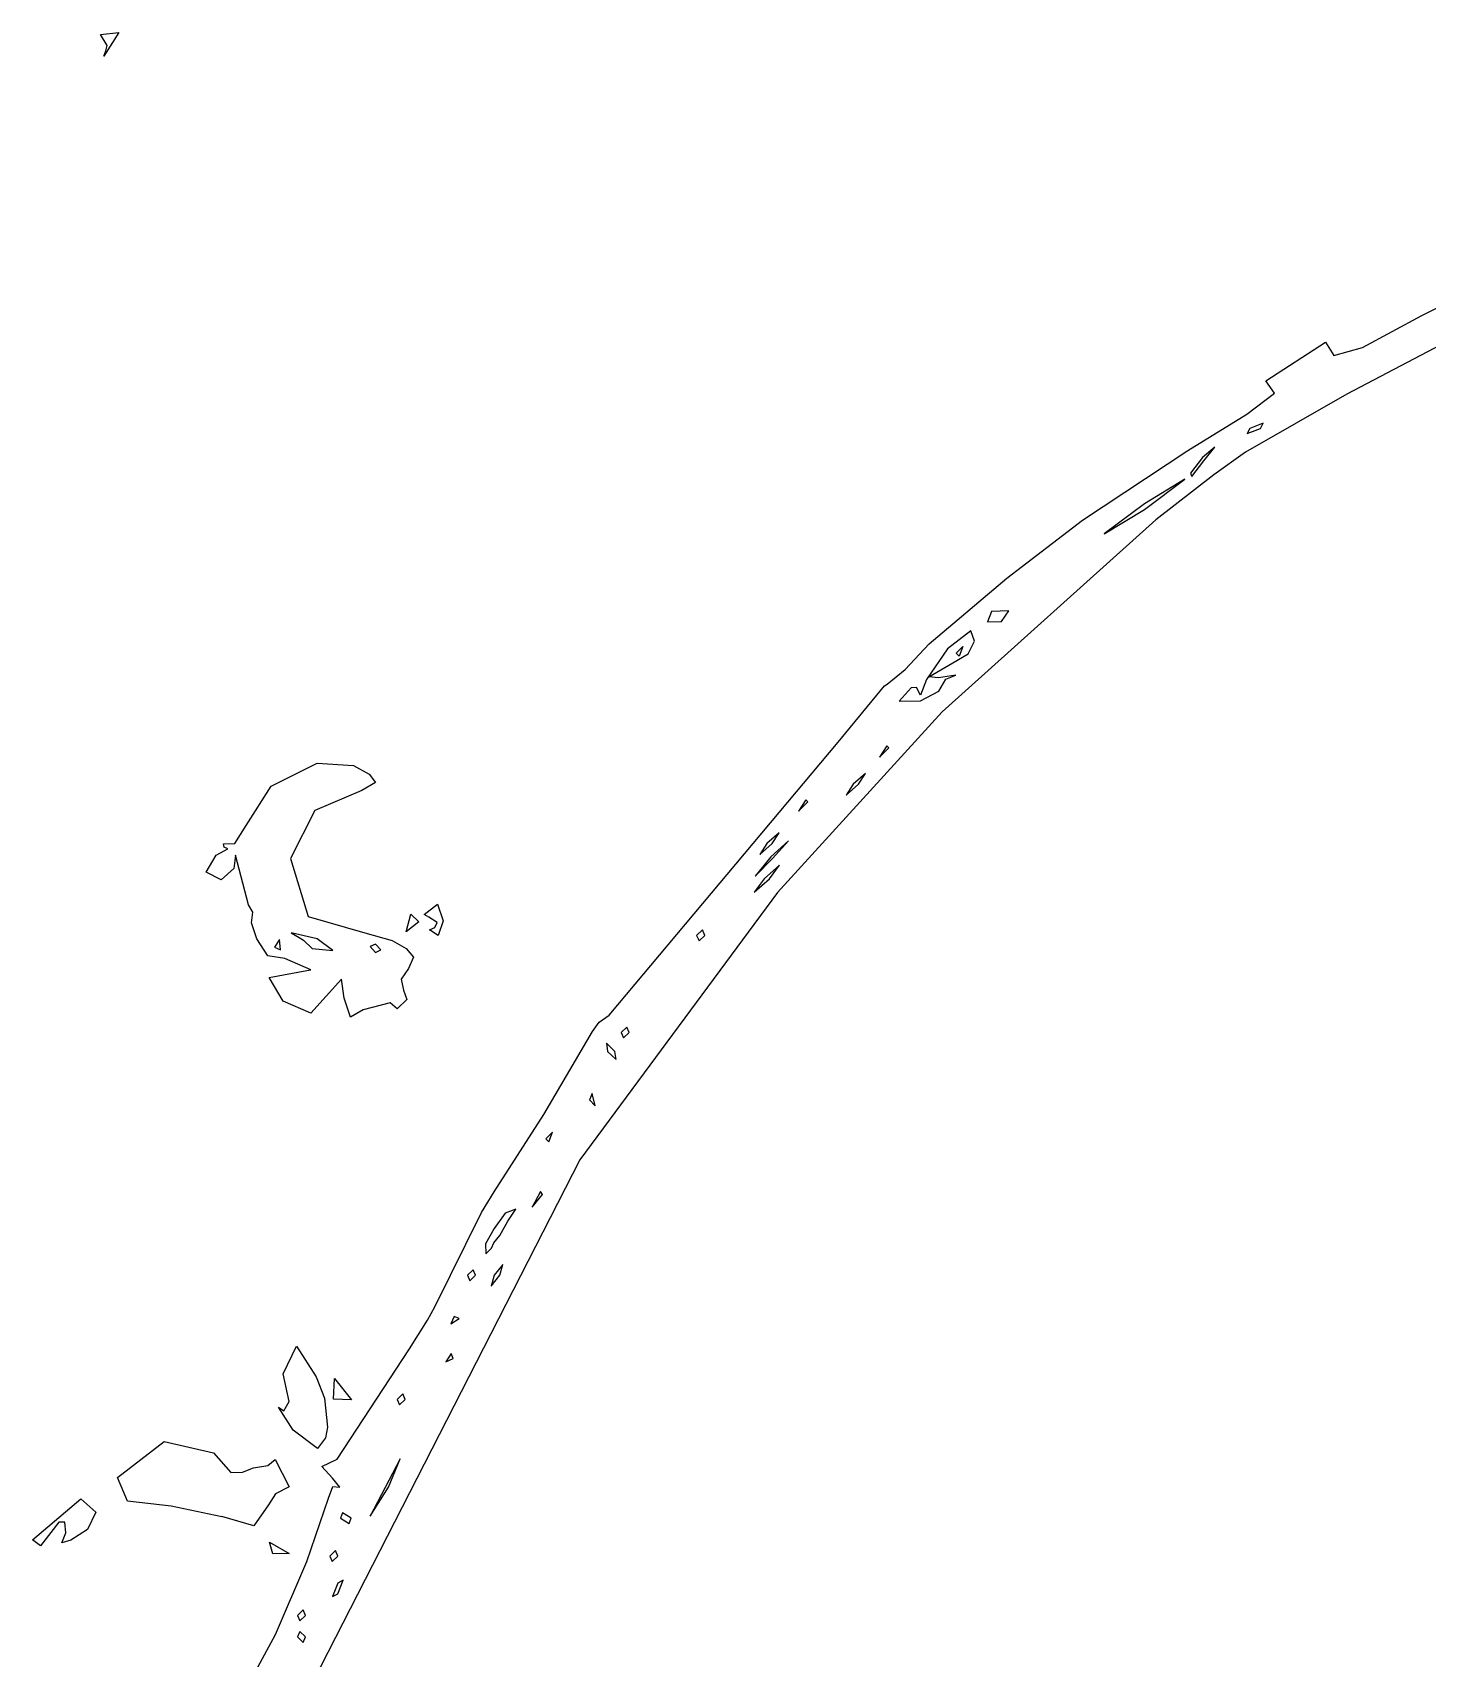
# Model space of a CAD drawing. Extents: x 0.2 to 67.3, y 0 to 43.3.
# Drawn here: x 8.57 to 17.05, y 25.89 to 35.78 of the extents above; entities that cross this region are included whole.
import ezdxf

# ---------------------------------------------------------------- set-up
doc = ezdxf.new("R2010")
doc.units = 0

msp = doc.modelspace()

# ---------------------------------------------------------------- linework, layer by layer
at = {"layer": 'Image'}
for p, q in [((8.986553, 35.763801), (9.098426, 35.775971)), ((9.027559, 35.697681), (8.986553, 35.763801)), ((9.098426, 35.775971), (9.00714, 35.633017)), ((9.019357, 35.665376), (9.027559, 35.697681)), ((9.00714, 35.633017), (9.019359, 35.665296)), ((9.019359, 35.665296), (9.019357, 35.665376)), ((17.019636, 34.055547), (18.235045, 34.671496)), ((16.660405, 33.86129), (17.019636, 34.055547)), ((17.216986, 33.91881), (16.564435, 33.577048)), ((16.072357, 33.657323), (16.434473, 33.893119)), ((16.434473, 33.893119), (16.485685, 33.812448)), ((16.485685, 33.812448), (16.660405, 33.86129)), ((16.124032, 33.583716), (16.072357, 33.657323)), ((16.564435, 33.577048), (15.947807, 33.22428)), ((15.957086, 33.456161), (16.124032, 33.583716)), ((15.598425, 33.235128), (15.957086, 33.456161)), ((15.973937, 33.369166), (15.957536, 33.337363)), ((15.957536, 33.337363), (16.039548, 33.369166)), ((16.055949, 33.400969), (15.973937, 33.369166)), ((16.039548, 33.369166), (16.055949, 33.400969)), ((16.039548, 33.369166), (16.039548, 33.369166)), ((14.957801, 32.810552), (15.598425, 33.235128)), ((15.760708, 33.254363), (15.686898, 33.191869)), ((15.695449, 33.172342), (15.760708, 33.254363)), ((15.947807, 33.22428), (15.754833, 33.087014)), ((15.686898, 33.191869), (15.613088, 33.096169)), ((15.621639, 33.07659), (15.695449, 33.172263)), ((15.695449, 33.172263), (15.695449, 33.172342)), ((15.580283, 33.059418), (15.334248, 32.909797)), ((15.334248, 32.876988), (15.580283, 33.059418)), ((15.754833, 33.087014), (15.403724, 32.814176)), ((15.580283, 33.059418), (15.580283, 33.059418)), ((15.613088, 33.096169), (15.621639, 33.07659)), ((15.334248, 32.909797), (15.088214, 32.727367)), ((15.088214, 32.727367), (15.334248, 32.876988)), ((15.403724, 32.814176), (14.104088, 31.645857)), ((14.496348, 32.457915), (14.957801, 32.810552)), ((14.025219, 32.059321), (14.496348, 32.457915)), ((14.403315, 32.256832), (14.380232, 32.192406)), ((14.510075, 32.260272), (14.403315, 32.256832)), ((14.464325, 32.195317), (14.510075, 32.260245)), ((14.510075, 32.260245), (14.510075, 32.260272)), ((14.279239, 32.139146), (14.136459, 32.02945)), ((14.301083, 32.075355), (14.279239, 32.139146)), ((14.380232, 32.192406), (14.464325, 32.195317)), ((13.879444, 31.902265), (14.025219, 32.059321)), ((14.188202, 32.002859), (14.228965, 32.04334)), ((14.228965, 32.04334), (14.206565, 31.984497)), ((14.262314, 31.99844), (14.301083, 32.075355)), ((14.136459, 32.02945), (14.008157, 31.842813)), ((14.023862, 31.859323), (14.169692, 31.942852)), ((14.169692, 31.942852), (14.262314, 31.99844)), ((14.188201, 32.002753), (14.188202, 32.002859)), ((14.206565, 31.984497), (14.188201, 32.002753)), ((13.769846, 31.813841), (13.879444, 31.902265)), ((14.008157, 31.842813), (13.972748, 31.747298)), ((14.081746, 31.852444), (14.023862, 31.859323)), ((14.186367, 31.867789), (14.081746, 31.852444)), ((14.098615, 31.795029), (14.125953, 31.844242)), ((14.125953, 31.844242), (14.186367, 31.867789)), ((13.471727, 31.461152), (13.753699, 31.803258)), ((13.753699, 31.803258), (13.769846, 31.813841)), ((13.915457, 31.791272), (13.841646, 31.710865)), ((13.948261, 31.793918), (13.915457, 31.791272)), ((13.972748, 31.747298), (13.948261, 31.793918)), ((13.972865, 31.713511), (14.084488, 31.771375)), ((14.084487, 31.772275), (14.098615, 31.795029)), ((14.084488, 31.771375), (14.084487, 31.772275)), ((14.104088, 31.645857), (13.102542, 30.548182)), ((13.841646, 31.710865), (13.972865, 31.713511)), ((12.078997, 29.800999), (13.471727, 31.461152)), ((13.767835, 31.4398), (13.722812, 31.370029)), ((13.78022, 31.427365), (13.767835, 31.4398)), ((13.722812, 31.370029), (13.780221, 31.427417)), ((13.780221, 31.427417), (13.78022, 31.427365)), ((10.024772, 31.194181), (10.305267, 31.333517)), ((10.305267, 31.333517), (10.524337, 31.319229)), ((10.524337, 31.319229), (10.621168, 31.266366)), ((10.621168, 31.266366), (10.659591, 31.217153)), ((13.638583, 31.270784), (13.562806, 31.205168)), ((13.59561, 31.205168), (13.638583, 31.270784)), ((9.872065, 30.95392), (10.024772, 31.194181)), ((10.57595, 31.167941), (10.290309, 31.045098)), ((10.659591, 31.217153), (10.57595, 31.167941)), ((13.562806, 31.205168), (13.519832, 31.139578)), ((13.519832, 31.139578), (13.59561, 31.205168)), ((13.59561, 31.205168), (13.59561, 31.205168)), ((10.290309, 31.045098), (10.142501, 30.755033)), ((13.275766, 31.111003), (13.230743, 31.041206)), ((13.230743, 31.041206), (13.288151, 31.09862)), ((13.288151, 31.098567), (13.275766, 31.111003)), ((13.288151, 31.09862), (13.288151, 31.098567)), ((9.803149, 30.845573), (9.872065, 30.95392)), ((9.734226, 30.842927), (9.803149, 30.845573)), ((13.037931, 30.844303), (12.994958, 30.778686)), ((12.994958, 30.778686), (13.070736, 30.844303)), ((13.113709, 30.909893), (13.037931, 30.844303)), ((13.16915, 30.860707), (13.062535, 30.764346)), ((13.070736, 30.844303), (13.113709, 30.909893)), ((13.070736, 30.844303), (13.070736, 30.844303)), ((13.0728, 30.75408), (13.16915, 30.860707)), ((9.629524, 30.67116), (9.689917, 30.774109)), ((9.689917, 30.774109), (9.760595, 30.811971)), ((9.737928, 30.823613), (9.734226, 30.842927)), ((9.760595, 30.811971), (9.737928, 30.823613)), ((9.808334, 30.774109), (9.798283, 30.693967)), ((9.886742, 30.473411), (9.808334, 30.774109)), ((10.142501, 30.755033), (10.250378, 30.401487)), ((13.062535, 30.764346), (12.966185, 30.64748)), ((12.966185, 30.64748), (13.0728, 30.75408)), ((13.0728, 30.75408), (13.0728, 30.75408)), ((9.719923, 30.6238), (9.629524, 30.67116)), ((9.798283, 30.693967), (9.719923, 30.6238)), ((13.114978, 30.71307), (13.02153, 30.631076)), ((13.054334, 30.631076), (13.114978, 30.71307)), ((13.102542, 30.548182), (11.900684, 28.921155)), ((13.02153, 30.631076), (12.960886, 30.549055)), ((12.960886, 30.549055), (13.054334, 30.631076)), ((13.054334, 30.631076), (13.054334, 30.631076)), ((9.912999, 30.427214), (9.886742, 30.473411)), ((10.95483, 30.412689), (11.036358, 30.477194)), ((11.036358, 30.477194), (11.070536, 30.375488)), ((9.904913, 30.363847), (9.912999, 30.427214)), ((9.938003, 30.265528), (9.904913, 30.363847)), ((10.250378, 30.401487), (10.594917, 30.302596)), ((10.84459, 30.308178), (10.872819, 30.416657)), ((10.922026, 30.369376), (10.84459, 30.308178)), ((10.872819, 30.416657), (10.922026, 30.369376)), ((10.984197, 30.398137), (10.95483, 30.412689)), ((11.033029, 30.365566), (10.984197, 30.398137)), ((11.020064, 30.334901), (11.033029, 30.365566)), ((11.070536, 30.375488), (11.040398, 30.285345)), ((10.003496, 30.162129), (9.938003, 30.265528)), ((10.074482, 30.262353), (10.045149, 30.214172)), ((10.080565, 30.199011), (10.074482, 30.262353)), ((10.30359, 30.266057), (10.145649, 30.30159)), ((10.145649, 30.30159), (10.19477, 30.274365)), ((10.19477, 30.274365), (10.221621, 30.257167)), ((10.221621, 30.257167), (10.273648, 30.206843)), ((10.30359, 30.26603), (10.30359, 30.266057)), ((10.400478, 30.19538), (10.30359, 30.26603)), ((10.594917, 30.302596), (10.761218, 30.256479)), ((10.761218, 30.256479), (10.845863, 30.207002)), ((10.84459, 30.308178), (10.84459, 30.308178)), ((10.987635, 30.320085), (11.020064, 30.334901)), ((11.040398, 30.285345), (10.987635, 30.320085)), ((10.987635, 30.320085), (10.987635, 30.320085)), ((12.646211, 30.319476), (12.611471, 30.286668)), ((12.611471, 30.286668), (12.625938, 30.25386)), ((12.625938, 30.25386), (12.660679, 30.286668)), ((12.660679, 30.286668), (12.646211, 30.319476)), ((12.660679, 30.286668), (12.660679, 30.286668)), ((10.107377, 30.146783), (10.003496, 30.162129)), ((10.045149, 30.214172), (10.080565, 30.199091)), ((10.080565, 30.199091), (10.080565, 30.199011)), ((10.273648, 30.206843), (10.400478, 30.19538)), ((10.659588, 30.232852), (10.626784, 30.2183)), ((10.626784, 30.2183), (10.659588, 30.18356)), ((10.692393, 30.198112), (10.659588, 30.232852)), ((10.659588, 30.18356), (10.692393, 30.198112)), ((10.692393, 30.198112), (10.692393, 30.198112)), ((10.845863, 30.207002), (10.889223, 30.154509)), ((10.889223, 30.154509), (10.860245, 30.0854)), ((10.013329, 30.030737), (10.240742, 30.074049)), ((10.265431, 30.078018), (10.107377, 30.146783)), ((10.240742, 30.074049), (10.265431, 30.078018)), ((10.860245, 30.0854), (10.814109, 30.019783)), ((10.097737, 29.887465), (10.013329, 30.030737)), ((10.451789, 30.019783), (10.265973, 29.814758)), ((10.468987, 29.90498), (10.451789, 30.019783)), ((10.814109, 30.019783), (10.82909, 29.954166)), ((10.82909, 29.954166), (10.850172, 29.896778)), ((10.097738, 29.887624), (10.097737, 29.887465)), ((10.265973, 29.814758), (10.097738, 29.887624)), ((10.506749, 29.790151), (10.468987, 29.90498)), ((10.74868, 29.877014), (10.584148, 29.834125)), ((10.790358, 29.839364), (10.74868, 29.877014)), ((10.850172, 29.896778), (10.790358, 29.839364)), ((10.584148, 29.834125), (10.506749, 29.790151)), ((11.979178, 29.702363), (12.019515, 29.759751)), ((12.019515, 29.759751), (12.078997, 29.800999)), ((11.681897, 29.196877), (11.979178, 29.702363)), ((12.186947, 29.72898), (12.152206, 29.696198)), ((12.152206, 29.696198), (12.166674, 29.66339)), ((12.166674, 29.66339), (12.201414, 29.696198)), ((12.201414, 29.696198), (12.186947, 29.72898)), ((12.201414, 29.696198), (12.201414, 29.696198)), ((12.114863, 29.581369), (12.062669, 29.630581)), ((12.062669, 29.630581), (12.070197, 29.581369)), ((12.070197, 29.581369), (12.122391, 29.532157)), ((12.122391, 29.532157), (12.114863, 29.581369)), ((12.114863, 29.581369), (12.114863, 29.581369)), ((11.975786, 29.324671), (11.959432, 29.287391)), ((11.959432, 29.287391), (11.995244, 29.24945)), ((11.995244, 29.24945), (11.975786, 29.324671)), ((11.975786, 29.324671), (11.975786, 29.324671)), ((11.381296, 28.727242), (11.681897, 29.196877)), ((11.735814, 29.090171), (11.695052, 29.049716)), ((11.713416, 29.03146), (11.735816, 29.090276)), ((11.735816, 29.090276), (11.735814, 29.090171)), ((11.695052, 29.049716), (11.713416, 29.03146)), ((11.900684, 28.921155), (10.279451, 25.752244)), ((11.302476, 28.601221), (11.381296, 28.727242)), ((11.661947, 28.730417), (11.61093, 28.634717)), ((11.61093, 28.634717), (11.673906, 28.712081)), ((11.673907, 28.712161), (11.661947, 28.730417)), ((11.673906, 28.712081), (11.673907, 28.712161)), ((11.020445, 28.028478), (11.302476, 28.601221)), ((11.446909, 28.597464), (11.3813, 28.504754)), ((11.512518, 28.622864), (11.446909, 28.597464)), ((11.463311, 28.548146), (11.512518, 28.622864)), ((11.3813, 28.504754), (11.327008, 28.411436)), ((11.414104, 28.46213), (11.463311, 28.548146)), ((11.327008, 28.411436), (11.32894, 28.351428)), ((11.32894, 28.351428), (11.364893, 28.384237)), ((11.364893, 28.384237), (11.364896, 28.384131)), ((11.364896, 28.384131), (11.379363, 28.416939)), ((11.379363, 28.416939), (11.414104, 28.46213)), ((11.432815, 28.285732), (11.381299, 28.220116)), ((11.414103, 28.220116), (11.432815, 28.285732)), ((11.252015, 28.252924), (11.217274, 28.220116)), ((11.217274, 28.220116), (11.231742, 28.187308)), ((11.231742, 28.187308), (11.266482, 28.220116)), ((11.266482, 28.220116), (11.252015, 28.252924)), ((11.266482, 28.220116), (11.266482, 28.220116)), ((11.381299, 28.220116), (11.362588, 28.154499)), ((11.362588, 28.154499), (11.414103, 28.220116)), ((11.414103, 28.220116), (11.414103, 28.220116)), ((10.97491, 27.947463), (11.020445, 28.028478)), ((10.864669, 27.772891), (10.97491, 27.947463)), ((11.136968, 27.97027), (11.116925, 27.924947)), ((11.116925, 27.924947), (11.167836, 27.957385)), ((11.167836, 27.957306), (11.136968, 27.97027)), ((11.167836, 27.957385), (11.167836, 27.957306)), ((10.096733, 27.6211), (10.179382, 27.789031)), ((10.179382, 27.789031), (10.298738, 27.603558)), ((10.426024, 27.102597), (10.864669, 27.772891)), ((11.118485, 27.744422), (11.086056, 27.693516)), ((11.086056, 27.693516), (11.131378, 27.713625)), ((11.131378, 27.713545), (11.118485, 27.744422)), ((11.131378, 27.713625), (11.131378, 27.713545)), ((10.134212, 27.453222), (10.096733, 27.6211)), ((10.298738, 27.603558), (10.347945, 27.472695)), ((10.403712, 27.46743), (10.409536, 27.592075)), ((10.409536, 27.592075), (10.512855, 27.462297)), ((10.825555, 27.498624), (10.790814, 27.465816)), ((10.840022, 27.465816), (10.825555, 27.498624)), ((10.159318, 27.278703), (10.069607, 27.418112)), ((10.069607, 27.418112), (10.10191, 27.395358)), ((10.10191, 27.395358), (10.134212, 27.453222)), ((10.347945, 27.472695), (10.367418, 27.296959)), ((10.403711, 27.467324), (10.403712, 27.46743)), ((10.512855, 27.462297), (10.403711, 27.467324)), ((10.790814, 27.465816), (10.805282, 27.433008)), ((10.805282, 27.433008), (10.840022, 27.465816)), ((10.840022, 27.465816), (10.840022, 27.465816)), ((10.367418, 27.296959), (10.354842, 27.231343)), ((9.090719, 26.990599), (9.374712, 27.208572)), ((9.374712, 27.208572), (9.674142, 27.140458)), ((10.305714, 27.166603), (10.159318, 27.278809)), ((10.159318, 27.278809), (10.159318, 27.278703)), ((10.354842, 27.231343), (10.305714, 27.166603)), ((9.674142, 27.140458), (9.779847, 27.020549)), ((10.003496, 27.064206), (10.049193, 27.100559)), ((10.049193, 27.100559), (10.134714, 26.933237)), ((10.332084, 27.057287), (10.426024, 27.102597)), ((10.808323, 27.103734), (10.626792, 26.754908)), ((10.738215, 26.931491), (10.808323, 27.103734)), ((9.150823, 26.845978), (9.090719, 26.990599)), ((9.779847, 27.020549), (9.849508, 27.023195)), ((9.849508, 27.023195), (9.917335, 27.049389)), ((9.917335, 27.049389), (10.003496, 27.064206)), ((10.397634, 26.987609), (10.332084, 27.057287)), ((10.051667, 26.890533), (10.007789, 26.825419)), ((10.134714, 26.933237), (10.051667, 26.890533)), ((10.373505, 26.865054), (10.399548, 26.935354)), ((10.44274, 26.932708), (10.397634, 26.987609)), ((10.399548, 26.935354), (10.44274, 26.932708)), ((10.626792, 26.754908), (10.738215, 26.931491)), ((10.738215, 26.931491), (10.738215, 26.931491)), ((8.573817, 26.612271), (8.868166, 26.861694)), ((8.868166, 26.861694), (8.957715, 26.779117)), ((9.415731, 26.816609), (9.150823, 26.845978)), ((9.725339, 26.752342), (9.415731, 26.816609)), ((10.007789, 26.825419), (9.919448, 26.697282)), ((10.240775, 26.479953), (10.373505, 26.865054)), ((8.733389, 26.718898), (8.622554, 26.575098)), ((8.770724, 26.719163), (8.733389, 26.718898)), ((8.775963, 26.654975), (8.770724, 26.719163)), ((8.957715, 26.779117), (8.907064, 26.674528)), ((9.919448, 26.697282), (9.725339, 26.752897)), ((9.725339, 26.752897), (9.725339, 26.752342)), ((10.458897, 26.775678), (10.446366, 26.74287)), ((10.446366, 26.74287), (10.499445, 26.710061)), ((10.511976, 26.74287), (10.458897, 26.775678)), ((10.499445, 26.710061), (10.511975, 26.74287)), ((10.511975, 26.74287), (10.511976, 26.74287)), ((8.573818, 26.612219), (8.573817, 26.612271)), ((8.622554, 26.575098), (8.573818, 26.612219)), ((8.75269, 26.594095), (8.775963, 26.654975)), ((8.807047, 26.60944), (8.75269, 26.594095)), ((8.907064, 26.674528), (8.807047, 26.60944)), ((10.035643, 26.527552), (10.013809, 26.597217)), ((10.013809, 26.597217), (10.134715, 26.52779)), ((10.134715, 26.52779), (10.035643, 26.527552)), ((10.035643, 26.527552), (10.035643, 26.527552)), ((10.415497, 26.546046), (10.380756, 26.513238)), ((10.380756, 26.513238), (10.395224, 26.48043)), ((10.395224, 26.48043), (10.429964, 26.513238)), ((10.429964, 26.513238), (10.415497, 26.546046)), ((10.429964, 26.513238), (10.429964, 26.513238)), ((10.051827, 26.037094), (10.240775, 26.479953)), ((10.429964, 26.349223), (10.398164, 26.267202)), ((10.461764, 26.365627), (10.429964, 26.349223)), ((10.429964, 26.283606), (10.461764, 26.365627)), ((10.461764, 26.365627), (10.461764, 26.365627)), ((10.398164, 26.267202), (10.429964, 26.283606)), ((10.218669, 26.185182), (10.183929, 26.1524)), ((10.183929, 26.1524), (10.198396, 26.119591)), ((10.198396, 26.119591), (10.233136, 26.1524)), ((10.233136, 26.1524), (10.218669, 26.185182)), ((10.233136, 26.1524), (10.233136, 26.1524)), ((9.93203, 25.814395), (10.051827, 26.037094)), ((10.198396, 26.053895), (10.183929, 26.021087)), ((10.183929, 26.021087), (10.218669, 25.988279)), ((10.233136, 26.021087), (10.198396, 26.053895)), ((10.218669, 25.988279), (10.233136, 26.021087)), ((10.233136, 26.021087), (10.233136, 26.021087))]:
    msp.add_line(p, q, dxfattribs=at)

doc.saveas('drawing.dxf')
